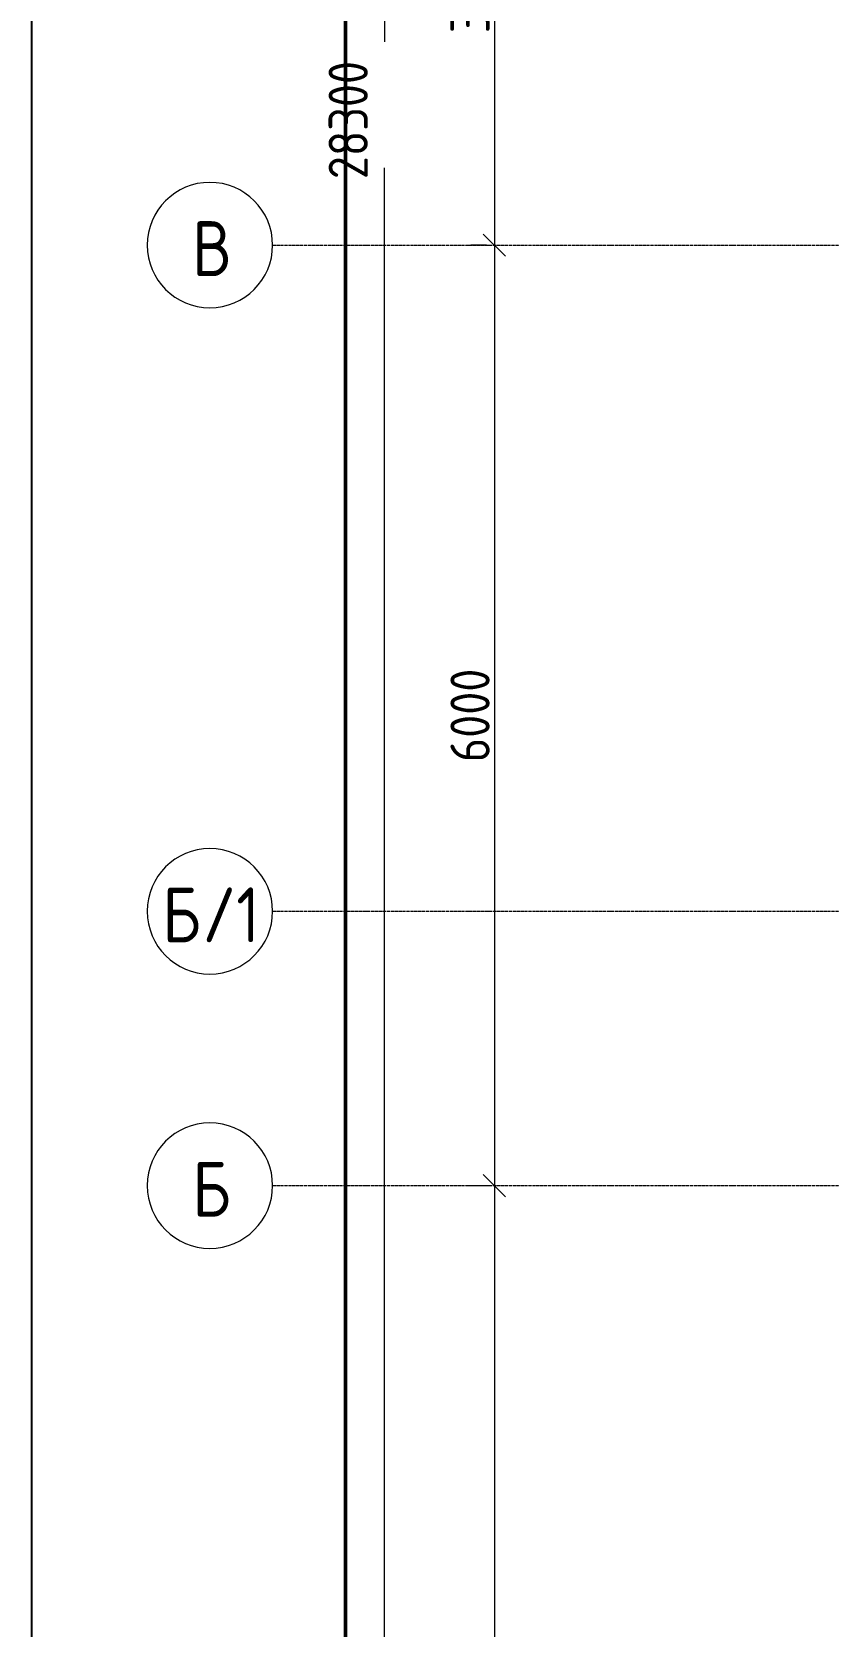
# Model space of a CAD drawing. Header units: millimetres. Extents: x 0 to 351840, y -132678 to 32417.
# Drawn here: x 292392 to 297471, y 6775 to 16945 of the extents above; entities that cross this region are included whole.
import ezdxf

# ---------------------------------------------------------------- set-up
doc = ezdxf.new("R2010")
doc.units = ezdxf.units.MM
doc.linetypes.add('BI_линия_сетки', pattern=[25, 20, -2.5, 0, -2.5])
for name, color, linetype, lineweight in [('KPSP-Рамка', 7, 'Continuous', 70), ('S-GRID-IDEN', 7, 'Continuous', 20), ('Оси', 7, 'Continuous', 9), ('Размеры', 7, 'Continuous', 9)]:
    doc.layers.add(name, color=color, linetype=linetype, lineweight=lineweight)
doc.styles.add('GOST Common', font='GOST Common.ttf', dxfattribs={"width": 0.9, "height": 350})
doc.styles.add('GOST Common_1', font='GOST Common.ttf', dxfattribs={"width": 0.9, "height": 250})
doc.dimstyles.new('BI_основной_2_5мм', dxfattribs={"dimscale": 304.8, "dimtxt": 251.428749, "dimasz": 0.463911, "dimexe": 0.492126, "dimexo": 0.492126, "dimgap": 0.098425, "dimtad": 1, "dimdec": 0, "dimdsep": 46, "dimtxsty": 'GOST Common_1', "dimblk1": 'OBLIQUE', "dimblk2": 'OBLIQUE', "dimsah": 1, "dimcen": 0.09, "dimdle": 0.492126, "dimazin": 0, "dimtfac": 1, "dimtdec": 4, "dimtix": 1, "dimtmove": 1, "dimatfit": 3, "dimfxl": 1, "dimtvp": 1, "dimtolj": 1, "dimtzin": 0, "dimlwd": 20, "dimlwe": 20, "dimarcsym": 2})
doc.dimstyles.new('BI_основной_2_5мм_1', dxfattribs={"dimscale": 304.8, "dimtxt": 251.428749, "dimasz": 0.463911, "dimexe": 0.492126, "dimexo": 0.492126, "dimgap": 0.098425, "dimtad": 1, "dimdec": 0, "dimdsep": 46, "dimtxsty": 'GOST Common_1', "dimblk1": 'OBLIQUE', "dimblk2": 'OBLIQUE', "dimsah": 1, "dimcen": 0.09, "dimdle": 0.492126, "dimazin": 0, "dimtfac": 1, "dimtdec": 4, "dimtix": 1, "dimtmove": 0, "dimatfit": 3, "dimfxl": 1, "dimtvp": 1, "dimtolj": 1, "dimtzin": 0, "dimlwd": 20, "dimlwe": 20, "dimarcsym": 2})

# ---------------------------------------------------------------- blocks, each defined once
blk = doc.blocks.new('*U84')
at = {"color": 7, "linetype": 'ByBlock', "lineweight": 25}
blk.add_lwpolyline([(594, 420), (594, 0), (0, 0), (0, 420)], close=True, dxfattribs=at)
at = {"color": 0, "linetype": 'ByBlock', "lineweight": 50}
blk.add_lwpolyline([(589, 415), (589, 5), (20, 5), (20, 415)], close=True, dxfattribs=at)
blk = doc.blocks.new('Ось сетки - _обозначение_ось_круг_Ø8мм-20564--01 Подвал__-3_000____Отделочный_')
at = {"layer": 'S-GRID-IDEN', "color": 9}
for start, end in [(360, 180), (180, 360)]:
    blk.add_arc((0, 0), 4, start, end, dxfattribs=at)
blk = doc.blocks.new('_Oblique')
at = {"color": 0, "linetype": 'ByBlock', "lineweight": -2}
blk.add_line((-0.5, -0.5), (0.5, 0.5), dxfattribs=at)
blk = doc.blocks.new('*D646')
at = {"layer": 'Defpoints', "color": 0, "transparency": 16777216}
for p in [(9, 34109), (-91, 5809), (9, 5809)]:
    blk.add_point(p, dxfattribs=at)
at = {"layer": 'Размеры', "color": 0, "lineweight": 20, "transparency": 16777216}
for p, q in [((-91, 34259), (-91, 21005)), ((-141, 34109), (-241, 34109)), ((-91, 5659), (-91, 20202)), ((-141, 5809), (-241, 5809))]:
    blk.add_line(p, q, dxfattribs=at)
at = {"layer": 'Размеры', "color": 0, "lineweight": 20, "transparency": 16777216, "xscale": 141.4, "yscale": 141.4, "zscale": 141.4}
for p, rotation in [((-91, 34109), 90), ((-91, 5809), 270)]:
    blk.add_blockref('_Oblique', p, dxfattribs=dict(at, rotation=rotation))
at = {"layer": 'Размеры', "color": 0, "lineweight": 20, "transparency": 16777216, "insert": (-448, 20130), "char_height": 250, "width": 946.05, "attachment_point": 1, "rotation": 90, "line_spacing_factor": 1.022761, "style": 'GOST Common_1'}
blk.add_mtext('\\A1;28300', dxfattribs=at)
blk = doc.blocks.new('*D649')
at = {"layer": 'Defpoints', "color": 0, "transparency": 16777216}
for p in [(709, 23009), (609, 19709), (709, 19709)]:
    blk.add_point(p, dxfattribs=at)
at = {"layer": 'Размеры', "color": 0, "lineweight": 20, "transparency": 16777216}
for p, q in [((609, 23159), (609, 19559)), ((559, 23009), (459, 23009)), ((559, 19709), (459, 19709))]:
    blk.add_line(p, q, dxfattribs=at)
at = {"layer": 'Размеры', "color": 0, "lineweight": 20, "transparency": 16777216, "xscale": 141.4, "yscale": 141.4, "zscale": 141.4}
for p, rotation in [((609, 23009), 90), ((609, 19709), 270)]:
    blk.add_blockref('_Oblique', p, dxfattribs=dict(at, rotation=rotation))
at = {"layer": 'Размеры', "color": 0, "lineweight": 20, "transparency": 16777216, "insert": (454, 21359), "char_height": 250, "width": 756.84, "attachment_point": 5, "rotation": 90, "style": 'GOST Common_1'}
blk.add_mtext('\\A1;3300', dxfattribs=at)
blk = doc.blocks.new('*D650')
at = {"layer": 'Defpoints', "color": 0, "transparency": 16777216}
for p in [(709, 19709), (609, 13709), (709, 13709)]:
    blk.add_point(p, dxfattribs=at)
at = {"layer": 'Размеры', "color": 0, "lineweight": 20, "transparency": 16777216}
for p, q in [((609, 19859), (609, 13559)), ((559, 19709), (459, 19709)), ((559, 13709), (459, 13709))]:
    blk.add_line(p, q, dxfattribs=at)
at = {"layer": 'Размеры', "color": 0, "lineweight": 20, "transparency": 16777216, "xscale": 141.4, "yscale": 141.4, "zscale": 141.4}
for p, rotation in [((609, 19709), 90), ((609, 13709), 270)]:
    blk.add_blockref('_Oblique', p, dxfattribs=dict(at, rotation=rotation))
at = {"layer": 'Размеры', "color": 0, "lineweight": 20, "transparency": 16777216, "insert": (454, 16709), "char_height": 250, "width": 756.84, "attachment_point": 5, "rotation": 90, "style": 'GOST Common_1'}
blk.add_mtext('\\A1;6000', dxfattribs=at)
blk = doc.blocks.new('*D651')
at = {"layer": 'Defpoints', "color": 0, "transparency": 16777216}
for p in [(709, 13709), (609, 5809), (709, 5809)]:
    blk.add_point(p, dxfattribs=at)
at = {"layer": 'Размеры', "color": 0, "lineweight": 20, "transparency": 16777216}
for p, q in [((609, 13859), (609, 5659)), ((559, 13709), (459, 13709)), ((559, 5809), (459, 5809))]:
    blk.add_line(p, q, dxfattribs=at)
at = {"layer": 'Размеры', "color": 0, "lineweight": 20, "transparency": 16777216, "xscale": 141.4, "yscale": 141.4, "zscale": 141.4}
for p, rotation in [((609, 13709), 90), ((609, 5809), 270)]:
    blk.add_blockref('_Oblique', p, dxfattribs=dict(at, rotation=rotation))
at = {"layer": 'Размеры', "color": 0, "lineweight": 20, "transparency": 16777216, "insert": (454, 9759), "char_height": 250, "width": 756.84, "attachment_point": 5, "rotation": 90, "style": 'GOST Common_1'}
blk.add_mtext('\\A1;7900', dxfattribs=at)
blk = doc.blocks.new('Подоснова подвал')
at = {"layer": 'Оси', "color": 9, "linetype": 'BI_линия_сетки'}
for p, q in [((-805.2, 19709.4), (56347.2, 19709.4)), ((-805.2, 15459.4), (56347.2, 15459.4)), ((-805.2, 13709.4), (56347.2, 13709.4))]:
    blk.add_line(p, q, dxfattribs=at)
at = {"layer": 'S-GRID-IDEN', "color": 9, "xscale": 99.99999999999993, "yscale": 99.99999999999993, "zscale": 99.99999999999993, "rotation": 269.9999999999994}
for p in [(-1205.2, 19709.4), (-1205.2, 15459.4), (-1205.2, 13709.4)]:
    blk.add_blockref('Ось сетки - _обозначение_ось_круг_Ø8мм-20564--01 Подвал__-3_000____Отделочный_', p, dxfattribs=at)
at = {"layer": 'S-GRID-IDEN', "color": 9, "lineweight": 9, "char_height": 350, "attachment_point": 1, "style": 'GOST Common'}
for s, insert, width in [('\\fGOST Common|b0|i0|c204|p34|;\\W.9;В', (-1318.5, 19862), 310.253), ('\\fGOST Common|b0|i0|c204|p34|;\\W.9;Б', (-1509.3, 15612), 310.253), ('/1', (-1253.3, 15612), 461.772), ('\\fGOST Common|b0|i0|c204|p34|;\\W.9;Б', (-1318.5, 13862), 310.253)]:
    blk.add_mtext(s, dxfattribs=dict(at, insert=insert, width=width))
at = {"layer": 'Размеры', "color": 9, "lineweight": 20}
dim = blk.add_linear_dim(base=(-90.9, 5809.4), p1=(9, 34109.4), p2=(9, 5809.4), angle=90, dimstyle='BI_основной_2_5мм', override={"dimpost": '<>', "dimfxl": 28300}, dxfattribs=at)
dim.commit()
dim.dimension.update_dxf_attribs({"geometry": '*D646', "text_midpoint": (-281, 20603.3), "dimtype": 160, "text_rotation": 90})
for base, p1, p2, override, picture, middle in [((609.1, 19709.4), (709, 23009.4), (709, 19709.4), {"dimpost": '<>', "dimfxl": 3300}, '*D649', (454.1, 21359.4)), ((609.1, 13709.4), (709, 19709.4), (709, 13709.4), {"dimpost": '<>', "dimfxl": 6000}, '*D650', (454.1, 16709.4)), ((609.1, 5809.4), (709, 13709.4), (709, 5809.4), {"dimpost": '<>', "dimfxl": 7900}, '*D651', (454.1, 9759.4))]:
    dim = blk.add_linear_dim(base=base, p1=p1, p2=p2, angle=90, dimstyle='BI_основной_2_5мм_1', override=override, dxfattribs=at)
    dim.commit()
    dim.dimension.update_dxf_attribs({"geometry": picture, "text_midpoint": middle})

msp = doc.modelspace()

# ---------------------------------------------------------------- block references
msp.add_blockref('Подоснова подвал', (294733, -4124))
at = {"layer": 'KPSP-Рамка', "xscale": 100, "yscale": 100, "zscale": 100}
msp.add_blockref('*U84', (292392, -9583), dxfattribs=at)

doc.saveas('drawing.dxf')
